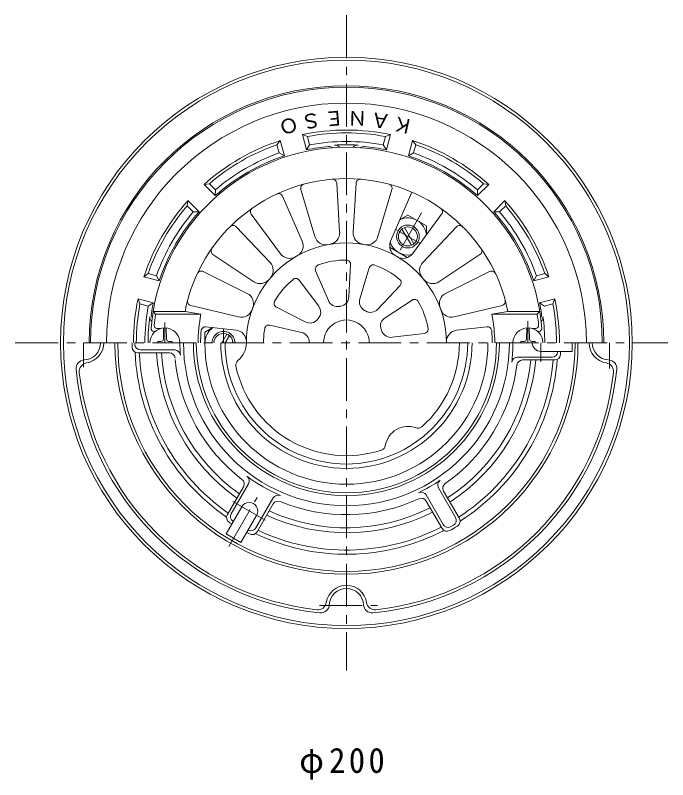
# Model space of a CAD drawing. Units: millimetres, scale not verified. Extents: x -282 to 216, y -347 to 388.
# Drawn here: x -148.9 to 79.3, y 120.4 to 388 of the extents above; entities that cross this region are included whole.
import ezdxf
from ezdxf.enums import TextEntityAlignment as Align

# ---------------------------------------------------------------- set-up
doc = ezdxf.new("R2010")
doc.units = ezdxf.units.MM
doc.header["$LTSCALE"] = 3
doc.linetypes.add('CHAIN1', pattern=[8, 5, -1, 1, -1])
for name, color, linetype, lineweight in [('1-0_1-0ﾚｲﾔ', 3, 'Continuous', 9), ('1-1_1-1ﾚｲﾔ', 2, 'Continuous', 9), ('1-2_1-2ﾚｲﾔ', 6, 'Continuous', 9), ('1-3_1-3ﾚｲﾔ', 4, 'Continuous', 9), ('1-4_1-4ﾚｲﾔ', 7, 'Continuous', 9)]:
    doc.layers.add(name, color=color, linetype=linetype, lineweight=lineweight)
doc.styles.add('ＭＳ ゴシック', font='')
doc.styles.get('ＭＳ ゴシック').set_extended_font_data('MS Gothic')

msp = doc.modelspace()

# ---------------------------------------------------------------- linework, layer by layer
at = {"layer": '1-0_1-0ﾚｲﾔ', "linetype": 'CHAIN1'}
for p, q in [((-33.118, 388.002), (-33.118, 158.659)), ((-148.937, 273.33), (79.26, 273.33)), ((-125.118, 264.78), (-125.118, 273.33)), ((58.882, 273.33), (58.882, 264.371)), ((-42.555, 181.331), (-22.224, 181.331))]:
    msp.add_line(p, q, dxfattribs=at)
at = {"layer": '1-0_1-0ﾚｲﾔ'}
for p, q in [((-93.178, 270.83), (-105.116, 270.83)), ((-95.032, 269.83), (-106.103, 269.83)), ((38.819, 268.331), (26.702, 268.331)), ((39.772, 267.331), (28.523, 267.331)), ((-74.759, 213.206), (-69.135, 222.948)), ((-73.417, 213.531), (-67.358, 224.025)), ((-0.923, 222.567), (5.046, 212.228)), ((-5.253, 220.067), (0.716, 209.728)), ((0.87, 221.461), (6.405, 211.874)), ((-64.757, 208.531), (-58.698, 219.025)), ((-64.367, 207.206), (-58.743, 216.948)), ((-5.192, 217.961), (0.343, 208.374))]:
    msp.add_line(p, q, dxfattribs=at)
for radius in [100, 99]:
    msp.add_circle((-33.118, 273.33), radius, dxfattribs=at)
for centre, radius, start, end in [((-125.118, 273.33), 6, 272.80334, 0), ((-125.118, 273.33), 7.115, 278.37596, 0), ((-33.118, 273.33), 81, 180, 0), ((-33.118, 273.33), 80, 180, 0), ((-33.118, 273.33), 75, 180, 181.1774), ((-33.118, 273.33), 74, 180, 180.39787), ((-33.118, 273.33), 58.228, 179.99998, 184.28493), ((-33.118, 273.33), 57, 180, 0), ((-33.118, 273.33), 52.5, 180, 0), ((-33.118, 273.33), 49.5, 180, 0), ((-33.118, 273.33), 43.943, 180, 0), ((-33.118, 273.33), 42.417, 180, 0), ((-76.118, 273.33), 8, 309.13185, 0), ((-33.118, 273.33), 39.5, 311.93794, 0), ((-33.118, 273.33), 58.228, 353.32573, 359.99998), ((58.882, 273.33), 7.115, 180, 261.62404), ((58.882, 273.33), 6, 180, 267.19664), ((-106.103, 271.83), 2, 181.17747, 269.99986), ((-105.116, 272.83), 2, 180.39766, 269.99986), ((-93.178, 268.83), 2, 4.2847, 90.00011), ((-33.118, 273.33), 74, 357.61203, 357.67657), ((-33.118, 273.33), 75, 356.85898, 357.70757), ((-33.118, 273.33), 74, 182.52765, 235.50873), ((-33.118, 273.33), 72.534, 182.76579, 235.25513), ((-33.118, 273.33), 66.467, 183.01848, 234.82088), ((-33.118, 273.33), 64.759, 183.09816, 234.6839), ((-95.032, 267.83), 2, 5.07616, 90.00011), ((26.702, 266.331), 2, 89.99971, 173.3259), ((38.819, 270.331), 2, 270, 357.61179), ((39.772, 269.331), 2, 270, 356.85901), ((-124.678, 264.341), 3, 92.80353, 185.60741), ((-123.567, 263.335), 3, 98.81799, 186.30632), ((-33.118, 273.33), 60.158, 185.53926, 232.60533), ((-69.807, 265.574), 2, 129.13211, 191.93813), ((-33.118, 273.33), 39.5, 191.93794, 288.06206), ((-33.118, 273.33), 60.158, 305.07642, 352.60533), ((-33.118, 273.33), 64.759, 303.09814, 354.6839), ((-33.118, 273.33), 66.467, 303.01848, 354.82088), ((-33.118, 273.33), 72.534, 302.76579, 355.25513), ((-33.118, 273.33), 74, 302.52766, 355.50874), ((28.523, 265.331), 2, 90.00014, 172.60538), ((57.331, 263.335), 3, 353.69368, 81.18201), ((58.442, 264.341), 3, 354.39259, 87.19646), ((-33.118, 273.33), 95, 185.60728, 264.39272), ((-33.118, 273.33), 94, 186.30621, 263.69379), ((-33.118, 273.33), 95, 275.60728, 354.39272), ((-33.118, 273.33), 94, 276.30621, 353.69379), ((-11.618, 236.091), 8, 69.13185, 170.86815), ((-8.056, 245.435), 2, 249.13211, 311.93813), ((-21.491, 237.678), 2, 288.06223, 350.86824), ((-70.867, 223.948), 2, 330.00014, 52.60538), ((-33.118, 273.33), 58.228, 233.32574, 246.67424), ((-69.09, 225.025), 2, 329.99971, 53.3259), ((-33.118, 273.33), 58.228, 295.71513, 304.28493), ((0.809, 223.567), 2, 124.2847, 210.00011), ((2.602, 222.461), 2, 125.07616, 210.00011), ((-56.966, 218.025), 2, 66.67418, 149.99989), ((-6.985, 219.067), 2, 29.99992, 115.71518), ((-57.011, 215.948), 2, 67.39452, 149.99989), ((-33.118, 273.33), 60.158, 247.39465, 294.92365), ((-6.924, 216.961), 2, 29.99992, 114.92386), ((-33.118, 273.33), 66.467, 245.17912, 296.98154), ((-33.118, 273.33), 64.759, 245.3161, 296.90187), ((-73.027, 212.206), 2, 150, 236.85901), ((-71.685, 212.531), 2, 150, 237.61179), ((3.314, 211.228), 2, 300.39766, 29.99986), ((4.673, 210.874), 2, 301.17747, 29.99986), ((-33.118, 273.33), 75, 236.85898, 237.70753), ((-33.118, 273.33), 74, 237.61203, 237.67654), ((-33.118, 273.33), 72.534, 244.74487, 297.23424), ((2.448, 210.728), 2, 210.00003, 299.60223), ((-33.118, 273.33), 75, 298.82262, 301.17738), ((-33.118, 273.33), 74, 299.60211, 300.39786), ((-33.118, 273.33), 75, 242.29245, 243.14105), ((-33.118, 273.33), 74, 242.32344, 242.388), ((-66.489, 209.531), 2, 242.38821, 329.99998), ((-66.099, 208.206), 2, 243.14099, 330), ((-33.118, 273.33), 74, 244.49126, 297.47238), ((2.075, 209.374), 2, 210.00003, 298.82242), ((-33.118, 181.331), 7.115, 8.37596, 171.18221), ((-33.118, 181.331), 6, 2.80334, 177.19664), ((-43.114, 182.881), 3, 263.69368, 351.18201), ((-23.122, 182.881), 3, 188.81799, 276.30632), ((-42.107, 181.771), 3, 264.39259, 357.19647), ((-24.129, 181.771), 3, 182.80353, 275.60741)]:
    msp.add_arc(centre, radius, start, end, dxfattribs=at)
at = {"layer": '1-1_1-1ﾚｲﾔ'}
for p, q in [((-45.997, 342.644), (-46.775, 345.55)), ((-20.24, 342.644), (-19.461, 345.551)), ((-17.728, 346.223), (-19.461, 345.551)), ((-19.153, 340.903), (-17.728, 346.223)), ((-56.236, 344.153), (-57.401, 342.703)), ((-56.622, 339.797), (-57.401, 342.703)), ((-54.81, 338.832), (-56.236, 344.153)), ((-45.997, 342.644), (-47.083, 340.903)), ((-20.24, 342.644), (-19.153, 340.903)), ((-9.614, 339.797), (-8.836, 342.703)), ((-56.622, 339.797), (-54.81, 338.832)), ((-9.614, 339.797), (-11.426, 338.832)), ((-78.928, 326.919), (-81.056, 329.046)), ((-78.928, 326.919), (-78.998, 324.867)), ((12.692, 326.919), (14.819, 329.046)), ((12.692, 326.919), (12.762, 324.867)), ((12.762, 324.867), (16.657, 328.762)), ((16.657, 328.762), (14.819, 329.046)), ((-88.55, 323.106), (-88.834, 321.268)), ((-86.706, 319.14), (-88.834, 321.268)), ((-84.655, 319.21), (-88.55, 323.106)), ((20.47, 319.14), (22.598, 321.268)), ((-86.706, 319.14), (-84.655, 319.21)), ((20.47, 319.14), (18.419, 319.21)), ((-99.585, 296.834), (-102.491, 297.613)), ((33.349, 296.834), (36.255, 297.613)), ((37.704, 296.448), (36.255, 297.613)), ((-99.585, 296.834), (-98.62, 295.023)), ((33.349, 296.834), (32.383, 295.023)), ((32.383, 295.023), (37.704, 296.448)), ((-102.432, 286.209), (-105.338, 286.988)), ((-102.432, 286.209), (-100.69, 287.295)), ((36.196, 286.209), (34.454, 287.295)), ((36.196, 286.209), (39.102, 286.988))]:
    msp.add_line(p, q, dxfattribs=at)
for points in [[(-47.083, 340.903), (-48.509, 346.223), (-46.775, 345.55)], [(-11.426, 338.832), (-10, 344.153), (-8.836, 342.703)], [(-78.998, 324.867), (-82.893, 328.762), (-81.056, 329.046)], [(18.419, 319.21), (22.314, 323.106), (22.598, 321.268)], [(-98.62, 295.023), (-103.941, 296.448), (-102.491, 297.613)], [(-100.69, 287.295), (-106.011, 288.721), (-105.338, 286.988)], [(34.454, 287.295), (39.775, 288.721), (39.102, 286.988)]]:
    msp.add_lwpolyline(points, dxfattribs=at)
for centre, radius, start, end in [((-33.118, 273.33), 90, 0, 180), ((-33.118, 273.33), 89.5, 0, 180), ((-33.118, 273.33), 83.941, 0, 180), ((-33.118, 273.33), 74.5, 78.07776, 101.92223), ((-33.118, 273.33), 73.5, 79.29147, 100.70853), ((-33.118, 273.33), 74.5, 108.07776, 131.92223), ((-33.118, 273.33), 73.5, 109.29147, 130.70853), ((-33.118, 273.33), 70.5, 79.47447, 100.52556), ((-33.118, 273.33), 69.376, 86.59642, 93.40355), ((-37.118, 340.587), 2, 36.91711, 93.40337), ((-29.118, 340.587), 2, 86.59663, 143.08289), ((-33.118, 273.33), 74.5, 48.07777, 71.92224), ((-33.118, 273.33), 73.5, 49.29149, 70.70854), ((-33.118, 273.33), 69, 95.13782, 101.67664), ((-39.118, 340.061), 2, 53.16579, 95.13788), ((-27.118, 340.061), 2, 84.86212, 126.83421), ((-33.118, 273.33), 69, 78.32336, 84.86215), ((-33.118, 273.33), 69, 108.32336, 131.67664), ((-33.118, 273.33), 70.5, 109.47447, 130.52556), ((-33.118, 273.33), 69, 48.32338, 71.67665), ((-33.118, 273.33), 70.5, 49.47449, 70.52557), ((-33.118, 273.33), 74.5, 138.07777, 161.92224), ((-33.118, 273.33), 73.5, 139.29149, 160.70854), ((-33.118, 273.33), 74.5, 18.07777, 41.92224), ((-33.118, 273.33), 73.5, 19.29149, 40.70854), ((-33.118, 273.33), 70.5, 139.47449, 160.52557), ((-33.118, 273.33), 69, 138.32338, 161.67665), ((-33.118, 273.33), 69, 18.32338, 41.67665), ((-33.118, 273.33), 70.5, 19.47449, 40.52557), ((-33.118, 273.33), 74.5, 168.07777, 180), ((-33.118, 273.33), 73.5, 169.29143, 179.99997), ((-33.118, 273.33), 69, 168.32333, 171.41631), ((-33.118, 273.33), 69, 8.58368, 11.67665), ((-33.118, 273.33), 73.5, 0, 10.70854), ((-33.118, 273.33), 74.5, 0, 11.92223), ((-33.118, 273.33), 70.5, 169.4744, 179.99997), ((-33.118, 273.33), 69.376, 172.32347, 180), ((-99.89, 282.33), 2, 172.32343, 228.81271), ((-99.368, 283.33), 2, 171.41681, 213.38866), ((33.131, 283.33), 2, 326.61107, 8.58319), ((33.654, 282.33), 2, 311.18828, 7.67657), ((-33.118, 273.33), 69.376, 0, 7.67653)]:
    msp.add_arc(centre, radius, start, end, dxfattribs=at)
at = {"layer": '1-2_1-2ﾚｲﾔ'}
for p, q in [((-35.48, 312.053), (-36.526, 329.207)), ((-30.757, 312.053), (-29.711, 329.207)), ((-44.143, 310.525), (-49.027, 327.002)), ((-22.093, 310.525), (-17.209, 327.002)), ((-48.581, 308.91), (-55.431, 324.671)), ((-17.655, 308.91), (-10.2, 326.066)), ((-56.199, 304.511), (-66.424, 318.324)), ((-10.037, 304.511), (0.188, 318.324)), ((-59.817, 301.476), (-71.645, 313.944)), ((-6.419, 301.476), (5.409, 313.944)), ((-65.472, 294.737), (-79.805, 304.22)), ((-0.764, 294.737), (13.568, 304.22)), ((-31.648, 300.75), (-32.255, 289.432)), ((-67.833, 290.647), (-83.212, 298.318)), ((-43.877, 298.594), (-39.436, 288.166)), ((-25.121, 299.599), (-28.422, 288.756)), ((1.597, 290.647), (16.976, 298.318)), ((-49.617, 295.28), (-42.807, 286.22)), ((-14.367, 293.391), (-22.107, 285.11)), ((-70.842, 282.38), (-87.554, 286.389)), ((-10.107, 288.313), (-19.605, 282.129)), ((4.606, 282.38), (21.317, 286.389)), ((-100.729, 284.33), (-99.873, 283.33)), ((-57.599, 285.768), (-47.494, 280.634)), ((34.493, 284.33), (33.637, 283.33)), ((-99.873, 283.33), (-84.02, 283.33)), ((33.637, 283.33), (17.784, 283.33)), ((-99.347, 278.331), (-98.219, 278.331)), ((-71.662, 277.729), (-82.276, 278.94)), ((-59.866, 279.539), (-48.825, 276.976)), ((5.426, 277.729), (16.04, 278.94)), ((33.111, 278.331), (31.982, 278.331)), ((-100.433, 277.33), (-100.018, 277.33)), ((-5.86, 276.645), (-17.111, 275.277)), ((34.196, 277.33), (33.782, 277.33))]:
    msp.add_line(p, q, dxfattribs=at)
at = {"layer": '1-2_1-2ﾚｲﾔ', "color": 4, "linetype": 'CHAIN1'}
for p, q in [((-6.871, 318.793), (-15.618, 303.641)), ((-7.369, 308.116), (-15.868, 313.023)), ((-96.618, 280.497), (-96.618, 273.33)), ((30.382, 280.932), (30.382, 273.33)), ((-76.118, 278.238), (-76.118, 273.33)), ((34.882, 273.33), (34.882, 266.698)), ((-74.27, 202.054), (-64.39, 219.166)), ((-61.593, 211.251), (-72.862, 217.757))]:
    msp.add_line(p, q, dxfattribs=at)
at = {"layer": '1-2_1-2ﾚｲﾔ', "color": 4}
for p, q in [((-11.618, 318.07), (-14.363, 316.485)), ((-11.618, 318.07), (-5.118, 314.317)), ((-13.694, 313.165), (-10.408, 307.474)), ((-12.828, 313.665), (-9.542, 307.974)), ((-5.118, 314.317), (-5.118, 311.156)), ((-11.891, 303.227), (-17.84, 306.662)), ((-97.067, 278.561), (-97.136, 274.58)), ((-96.169, 278.561), (-96.1, 274.58)), ((-82.613, 277.086), (-79.845, 278.684)), ((29.933, 278.561), (29.864, 274.58)), ((30.831, 278.561), (30.9, 274.58)), ((-82.613, 273.33), (-82.613, 277.086)), ((-76.695, 273.33), (-74.908, 276.426)), ((-75.541, 273.33), (-74.042, 275.926)), ((-99.118, 273.827), (-97.868, 273.849)), ((-99.118, 273.827), (-99.118, 273.33)), ((-97.868, 273.849), (-97.369, 274.081)), ((-97.136, 274.58), (-97.369, 274.081)), ((-96.1, 274.58), (-95.867, 274.081)), ((-95.369, 273.849), (-95.867, 274.081)), ((-94.118, 273.827), (-95.369, 273.849)), ((-94.118, 273.827), (-94.118, 273.33)), ((27.882, 273.827), (29.132, 273.849)), ((27.882, 273.827), (27.882, 273.33)), ((29.132, 273.849), (29.631, 274.081)), ((29.864, 274.58), (29.631, 274.081)), ((30.9, 274.58), (31.133, 274.081)), ((31.631, 273.849), (31.133, 274.081)), ((32.882, 273.827), (31.631, 273.849)), ((32.882, 273.827), (32.882, 273.33)), ((45.882, 273.33), (45.882, 270.33)), ((45.882, 270.33), (34.882, 270.33)), ((-75.216, 206.414), (-69.716, 215.941)), ((-70.02, 203.414), (-64.52, 212.941)), ((-70.02, 203.414), (-75.216, 206.414))]:
    msp.add_line(p, q, dxfattribs=at)
at = {"layer": '1-2_1-2ﾚｲﾔ'}
for points in [[(-100.729, 284.33), (-89.556, 284.33), (-84.02, 283.33)], [(34.493, 284.33), (23.32, 284.33), (17.784, 283.33)]]:
    msp.add_lwpolyline(points, dxfattribs=at)
at = {"layer": '1-2_1-2ﾚｲﾔ', "color": 4}
for radius in [4, 3.324]:
    msp.add_circle((-11.618, 310.57), radius, dxfattribs=at)
at = {"layer": '1-2_1-2ﾚｲﾔ'}
for centre, radius, start, end in [((-33.118, 273.33), 68.5, 4.24802, 175.75198), ((-33.118, 273.33), 57.5, 11.02892, 168.97108), ((-38.023, 329.115), 1.5, 3.49007, 95.02483), ((-28.213, 329.115), 1.5, 84.97507, 176.50983), ((-47.589, 327.429), 1.5, 104.97507, 196.50983), ((-18.648, 327.429), 1.5, 343.49007, 75.02483), ((-56.807, 324.074), 1.5, 23.49005, 115.02481), ((-65.219, 319.217), 1.5, 124.97507, 216.50983), ((-1.018, 319.217), 1.5, 323.49008, 55.02484), ((-72.733, 312.911), 1.5, 43.49007, 135.02483), ((6.497, 312.911), 1.5, 44.97507, 136.50983), ((-40.308, 311.662), 4, 196.51022, 280.62337), ((-39.472, 311.809), 4, 279.37666, 3.48981), ((-26.764, 311.809), 4, 176.51022, 260.62337), ((-25.928, 311.662), 4, 259.37666, 343.48981), ((-33.118, 273.33), 35, 359.99998, 180.00002), ((-52.25, 307.316), 4, 299.37666, 23.48981), ((-13.987, 307.316), 4, 156.51028, 240.62352), ((-78.977, 305.47), 1.5, 144.97507, 236.50983), ((12.741, 305.47), 1.5, 303.49007, 35.02483), ((-52.984, 306.891), 4, 216.51022, 300.62337), ((-13.252, 306.891), 4, 239.37646, 323.48961), ((-62.719, 298.723), 4, 319.37666, 43.48981), ((-42.497, 299.182), 1.5, 109.9415, 203.06781), ((-33.118, 273.33), 29, 90.0587, 109.9413), ((-33.146, 300.831), 1.5, 356.93219, 90.0585), ((-23.686, 299.162), 1.5, 69.94148, 163.06779), ((-33.118, 273.33), 29, 50.05869, 69.94128), ((-3.517, 298.723), 4, 136.51022, 220.62337), ((-83.882, 296.975), 1.5, 63.49007, 155.02483), ((17.645, 296.975), 1.5, 24.97507, 116.50983), ((-63.265, 298.073), 4, 236.51022, 320.62337), ((-33.118, 273.33), 29, 130.0587, 149.9413), ((-50.816, 294.379), 1.5, 36.93219, 130.0585), ((-15.463, 294.415), 1.5, 316.93219, 50.0585), ((-2.971, 298.073), 4, 219.37666, 303.48981), ((-69.619, 287.067), 4, 339.37666, 63.48981), ((-35.75, 289.619), 3.5, 279.17847, 356.93196), ((3.383, 287.067), 4, 116.51022, 200.62337), ((-87.204, 287.848), 1.5, 164.97507, 256.50983), ((-56.92, 287.105), 1.5, 149.9415, 243.06781), ((-36.216, 289.537), 3.5, 203.06804, 280.82153), ((-25.074, 287.737), 3.5, 163.06802, 240.82152), ((-9.288, 287.056), 1.5, 29.9415, 123.06781), ((-33.118, 273.33), 29, 10.0587, 29.9413), ((20.967, 287.848), 1.5, 283.49007, 15.02483), ((-69.909, 286.27), 4, 256.51022, 340.62337), ((-45.605, 284.117), 3.5, 319.17847, 36.93196), ((-33.118, 273.33), 13, 99.17867, 100.82133), ((-33.118, 273.33), 13, 59.17865, 60.82132), ((-24.664, 287.5), 3.5, 239.17847, 316.93196), ((3.673, 286.27), 4, 199.37666, 283.48981), ((-33.118, 273.33), 67.5, 171.48038, 174.82341), ((-33.118, 273.33), 51.875, 168.88548, 180.00002), ((-45.909, 283.754), 3.5, 243.06804, 320.82153), ((-33.118, 273.331), 13, 139.17867, 140.82133), ((-33.118, 273.33), 8, 359.99994, 180.00006), ((-17.696, 279.195), 3.5, 123.06804, 200.82153), ((-33.118, 273.33), 51.875, 359.99998, 11.11452), ((-33.118, 273.33), 67.5, 5.17659, 8.51962), ((-100.433, 278.331), 1, 175.75238, 270), ((-99.347, 279.33), 1, 174.8239, 270), ((-82.446, 277.45), 1.5, 83.48959, 175.22643), ((-33.118, 273.33), 29, 170.0587, 180.00002), ((-60.205, 278.078), 1.5, 76.93219, 170.0585), ((-6.041, 278.134), 1.5, 276.93219, 10.0585), ((16.21, 277.45), 1.5, 4.77357, 96.51039), ((33.111, 279.33), 1, 270, 5.1761), ((34.196, 278.331), 1, 270, 4.24762), ((-33.118, 273.33), 51, 175.22623, 180.00002), ((-72.116, 273.755), 4, 359.37651, 83.48965), ((-49.616, 273.567), 3.5, 359.17847, 76.93196), ((-33.118, 273.33), 13, 19.17867, 20.82133), ((-17.534, 278.751), 3.5, 199.17847, 276.93196), ((5.88, 273.755), 4, 96.51022, 180.62337), ((-33.118, 273.33), 51, 359.99998, 4.77377), ((-33.118, 273.33), 13, 179.17867, 180.00003)]:
    msp.add_arc(centre, radius, start, end, dxfattribs=at)
at = {"layer": '1-2_1-2ﾚｲﾔ', "color": 4}
for centre, radius, start, end in [((-11.621, 310.565), 6.5, 4.90295, 115.0976), ((-11.621, 310.565), 6.5, 197.92308, 282.07629), ((-96.618, 273.33), 5.25, 0, 180), ((-76.113, 273.331), 6.5, 124.90251, 180.00031), ((30.382, 273.33), 5.25, 0, 180), ((-76.118, 273.33), 4, 359.99976, 180.00024), ((-76.118, 273.33), 3.324, 359.99969, 180.00031), ((34.882, 273.33), 3, 179.99966, 270), ((-67.118, 214.441), 3, 330, 150)]:
    msp.add_arc(centre, radius, start, end, dxfattribs=at)
at = {"layer": '1-3_1-3ﾚｲﾔ'}
for radius in [57, 53.5]:
    msp.add_arc((-33.118, 273.33), radius, 180, 0, dxfattribs=at)

# ---------------------------------------------------------------- texts
at = {"layer": '1-2_1-2ﾚｲﾔ', "style": 'ＭＳ ゴシック'}
for s, rotation, p in [('Ｓ', 191, (-42.773, 355.706)), ('Ｅ', 185, (-34.258, 356.287)), ('Ｎ', 179, (-25.728, 355.973)), ('Ａ', 173, (-17.278, 354.77)), ('Ｏ', 197, (-51.181, 354.239)), ('Ｋ', 167, (-9.001, 352.691))]:
    msp.add_text(s, height=5.132, rotation=rotation, dxfattribs=at).set_placement(p, align=Align.BOTTOM_LEFT)
at = {"layer": '1-4_1-4ﾚｲﾔ', "color": 2, "insert": (-49.618, 120.395), "char_height": 8.798, "attachment_point": 7, "style": 'ＭＳ ゴシック'}
msp.add_mtext('\\T1.21;\\W0.95;φ200', dxfattribs=at)

doc.saveas('drawing.dxf')
